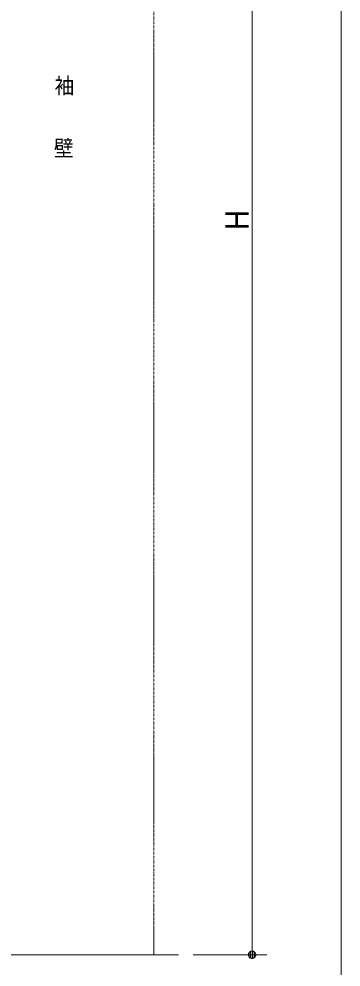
# Model space of a CAD drawing. Units: millimetres, scale not verified. Extents: x -6062 to 6062, y -3045 to 3045.
# Drawn here: x 1558 to 2212, y -1929 to 0 of the extents above; entities that cross this region are included whole.
import ezdxf
from ezdxf.enums import TextEntityAlignment as Align

# ---------------------------------------------------------------- set-up
doc = ezdxf.new("R2010")
doc.units = ezdxf.units.MM
doc.header["$LTSCALE"] = 20
doc.linetypes.add('DOUBLE_CHAIN1', pattern=[8.8, 5, -1, 0.6, -0.6, 0.6, -1])
for name, color, linetype, lineweight in [('0-0_2寸法-1', 7, 'Continuous', 9), ('0-1_0', 7, 'Continuous', 9), ('0-3_2寸法-3', 7, 'Continuous', 9), ('0-4_3一般', 7, 'Continuous', 9), ('0-5_1図面枠', 7, 'Continuous', 9)]:
    doc.layers.add(name, color=color, linetype=linetype, lineweight=lineweight)
doc.styles.add('ＭＳ ゴシック', font='')
doc.styles.add('ＭＳ Ｐゴシック', font='')
doc.styles.get('ＭＳ ゴシック').set_extended_font_data('MS Gothic')
doc.styles.get('ＭＳ Ｐゴシック').set_extended_font_data('MS PGothic')

# ---------------------------------------------------------------- blocks, each defined once
blk = doc.blocks.new('_Dot')
at = {"layer": '0-1_0'}
for p, q in [((-10, 0), (-20, 0)), ((9.78, 2), (-9.78, 2)), ((7.99, 6), (-7.99, 6)), ((9.16, -3.98), (-9.16, -3.98)), ((6, -7.98), (-6, -7.98))]:
    blk.add_line(p, q, dxfattribs=at)
for points in [[(10, 0), (9.92, 1.25), (9.69, 2.49), (9.3, 3.68), (8.76, 4.82), (8.09, 5.88), (7.29, 6.85), (6.37, 7.71), (5.36, 8.44), (4.26, 9.05), (3.09, 9.51), (1.87, 9.82), (0.63, 9.98), (-0.63, 9.98), (-1.87, 9.82), (-3.09, 9.51), (-4.26, 9.05), (-5.36, 8.44), (-6.37, 7.71), (-7.29, 6.85), (-8.09, 5.88), (-8.76, 4.82), (-9.3, 3.68), (-9.69, 2.49), (-9.92, 1.25), (-10, 0), (0, 0)], [(-10, 0), (-9.92, -1.25), (-9.69, -2.49), (-9.3, -3.68), (-8.76, -4.82), (-8.09, -5.88), (-7.29, -6.85), (-6.37, -7.71), (-5.36, -8.44), (-4.26, -9.05), (-3.09, -9.51), (-1.87, -9.82), (-0.63, -9.98), (0.63, -9.98), (1.87, -9.82), (3.09, -9.51), (4.26, -9.05), (5.36, -8.44), (6.37, -7.71), (7.29, -6.85), (8.09, -5.88), (8.76, -4.82), (9.3, -3.68), (9.69, -2.49), (9.92, -1.25), (10, 0), (0, 0)]]:
    blk.add_lwpolyline(points, close=True, dxfattribs=at)
blk = doc.blocks.new('グループ-26')
at = {"layer": '0-4_3一般'}
blk.add_line((49184, -38080), (73384, -38080), dxfattribs=at)
blk = doc.blocks.new('グループ-44')
at = {"layer": '0-4_3一般', "linetype": 'DOUBLE_CHAIN1'}
blk.add_lwpolyline([(72384, 21724.9), (72384, -38080), (65184, -38080), (65184, 21724.9)], close=True, dxfattribs=at)
blk = doc.blocks.new('グループ-45')
at = {"layer": '0-4_3一般'}
for name in ['グループ-26', 'グループ-44']:
    blk.add_blockref(name, (0, 0), dxfattribs=at)
blk = doc.blocks.new('グループ-62')
at = {"layer": '0-5_1図面枠'}
blk.add_lwpolyline([(-80000, 55400), (80000, 55400), (80000, -55400), (-80000, -55400)], close=True, dxfattribs=at)
blk = doc.blocks.new('図面枠')
at = {"layer": '0-5_1図面枠'}
blk.add_blockref('グループ-62', (0, 0), dxfattribs=at)

msp = doc.modelspace()

# ---------------------------------------------------------------- linework, layer by layer
at = {"layer": '0-0_2寸法-1'}
for p, q in [((2031.7, 1071.24), (2031.7, -1888.99)), ((1911.7, -1904), (2061.7, -1904))]:
    msp.add_line(p, q, dxfattribs=at)

# ---------------------------------------------------------------- block references
at = {"layer": '0-0_2寸法-1', "xscale": 0.7503418, "yscale": 0.7503418, "rotation": 270}
msp.add_blockref('_Dot', (2031.7, -1904), dxfattribs=at)
at = {"layer": '0-4_3一般', "xscale": 0.05, "yscale": 0.05}
msp.add_blockref('グループ-45', (-1787.5, 0), dxfattribs=at)
at = {"layer": '0-5_1図面枠', "xscale": 0.05, "yscale": 0.05}
msp.add_blockref('図面枠', (-1787.5, 0), dxfattribs=at)

# ---------------------------------------------------------------- texts
at = {"layer": '0-0_2寸法-1', "style": 'ＭＳ Ｐゴシック', "width": 0.9}
msp.add_text('H', height=47.17, rotation=90, dxfattribs=at).set_placement((2038.77, -429.12), align=Align.BOTTOM_LEFT)
at = {"layer": '0-3_2寸法-3', "style": 'ＭＳ ゴシック', "width": 0.9}
for s, p in [('袖', (1630.01, -161.83)), ('壁', (1628.57, -289.12))]:
    msp.add_text(s, height=32.55, dxfattribs=at).set_placement(p, align=Align.BOTTOM_LEFT)

doc.saveas('drawing.dxf')
